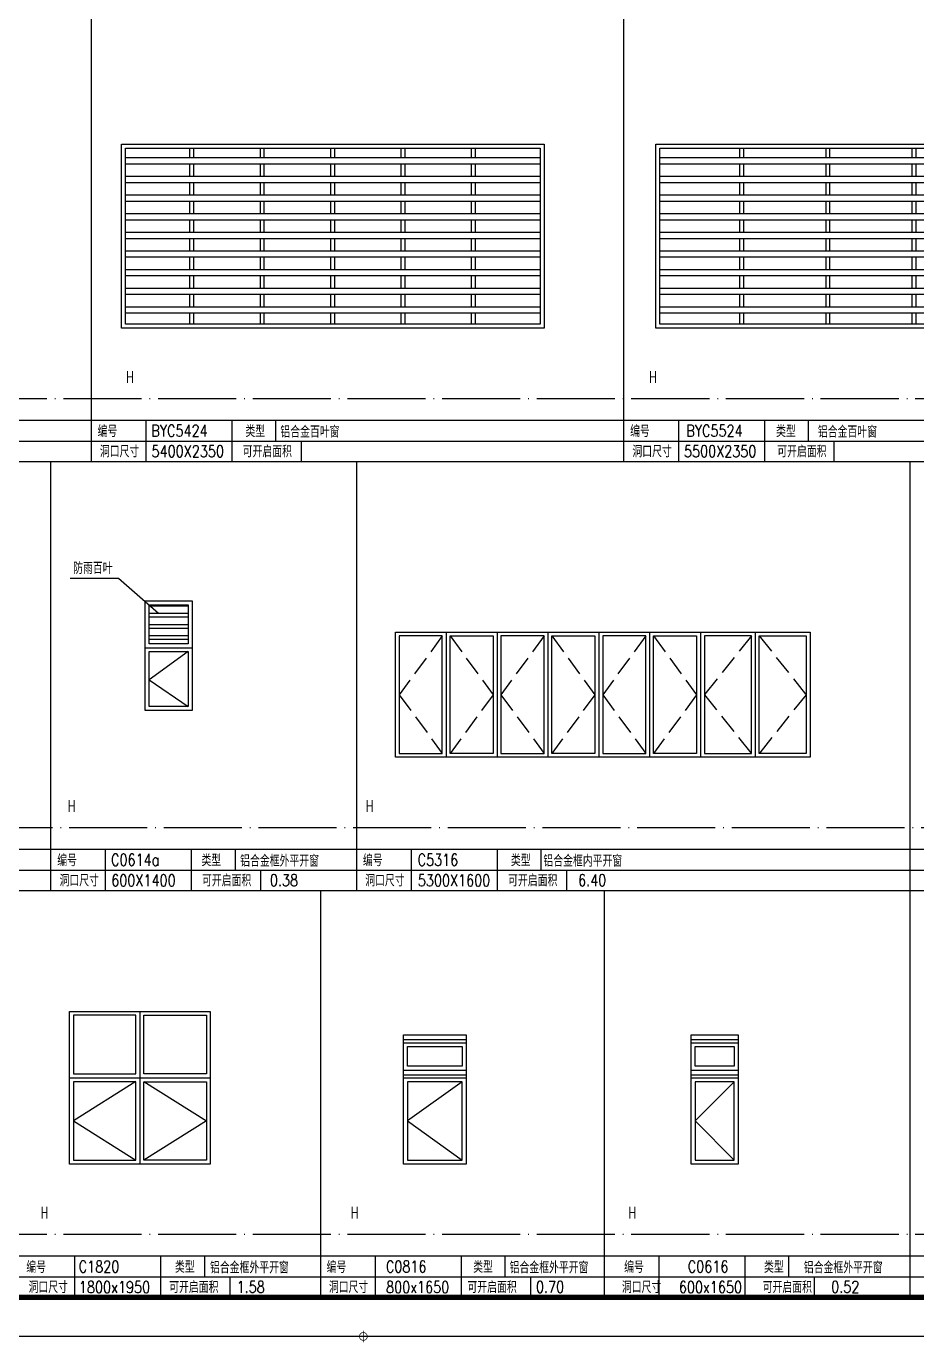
# Model space of a CAD drawing. Extents: x 447078 to 1776277, y 243534 to 519428.
# Drawn here: x 535902 to 547283, y 243534 to 260353 of the extents above; entities that cross this region are included whole.
import ezdxf
from ezdxf.enums import TextEntityAlignment as Align

# ---------------------------------------------------------------- set-up
doc = ezdxf.new("R2010")
doc.units = 0
doc.header["$LTSCALE"] = 1000
doc.header["$MEASUREMENT"] = 0
doc.linetypes.add('DASH', pattern=[0.35, 0.25, -0.1])
doc.linetypes.add('DOTE', pattern=[2.42, 2, -0.2, 0.02, -0.2])
for name, color, linetype in [('A-ELEV-OVER', 32, 'Continuous'), ('A-ELEV-THIN', 9, 'Continuous'), ('A-ELEV-WIND', 97, 'Continuous'), ('A-WIND-BLIN', 61, 'Continuous'), ('ANNO-DIMS', 90, 'Continuous'), ('ANNO-TEXT', 33, 'Continuous'), ('DOTE', 10, 'DOTE'), ('G-0-XREF', 2, 'Continuous'), ('PUB_TEXT', 7, 'Continuous'), ('图框CCDI_B0GA1+0.00$0$G-BORD', 3, 'Continuous')]:
    doc.layers.add(name, color=color, linetype=linetype)
doc.styles.add('_TCH_DIM', font='SIMPLEX', dxfattribs={"bigfont": 'GBCBIG'})
doc.styles.add('CCDI-TOG-02', font='simplex.shx', dxfattribs={"width": 0.8, "bigfont": 'zjdz.shx'})

# ---------------------------------------------------------------- blocks, each defined once
blk = doc.blocks.new('图框CCDI_B0GA1+0.00$0$MidPoitent')
at = {"const_width": 0.18}
for points in [[(-1.5, 0), (1.5, 0)], [(0, -1.5), (0, 1.5)]]:
    blk.add_lwpolyline(points, dxfattribs=at)
blk.add_lwpolyline([(0, -1, 1), (0, 1, 1), (0, -1, 1)], format="xyb", dxfattribs=at)
blk = doc.blocks.new('图框CCDI_B0GA1+0.00')
at = {"layer": '图框CCDI_B0GA1+0.00$0$G-BORD'}
blk.add_lwpolyline([(0, 59400), (84100, 59400), (84100, 0), (0, 0)], close=True, dxfattribs=at)
at = {"layer": '图框CCDI_B0GA1+0.00$0$G-BORD', "const_width": 140}
blk.add_lwpolyline([(3300, 58400), (83100, 58400), (83100, 1000), (3300, 1000)], close=True, dxfattribs=at)
at = {"layer": '图框CCDI_B0GA1+0.00$0$G-BORD', "xscale": 100, "yscale": 100, "zscale": 100}
blk.add_blockref('图框CCDI_B0GA1+0.00$0$MidPoitent', (42050, 0), dxfattribs=at)

msp = doc.modelspace()

# ---------------------------------------------------------------- hatches: boundary and pattern name
at = {"layer": 'A-WIND-BLIN'}
h = msp.add_hatch(dxfattribs=at)
h.set_pattern_fill('ANSI32', color=256, scale=50, angle=135, style=0)
h.set_pattern_definition([(180, (1083344.7, 356465.6), (-1e-14, -238.125), []), (180, (1083265.32, 356544.97), (-1e-14, -238.125), [])])
h.paths.add_polyline_path([(542469.4, 256545.4), (542469.4, 258795.4), (537169.4, 258795.4), (537169.4, 256545.4)])
h = msp.add_hatch(dxfattribs=at)
h.set_pattern_fill('ANSI32', color=256, scale=50, angle=135, style=0)
h.set_pattern_definition([(180, (1090574.66, 356465.6), (-1e-14, -238.125), []), (180, (1090495.29, 356544.97), (-1e-14, -238.125), [])])
h.paths.add_polyline_path([(549399.3, 256545.4), (549399.3, 258795.4), (543999.3, 258795.4), (543999.3, 256545.4)])
h = msp.add_hatch(dxfattribs=at)
h.set_pattern_fill('ANSI32', color=256, scale=30, angle=135, style=0)
h.set_pattern_definition([(180, (1061244.44, 411398.05), (-1e-14, -142.875), []), (180, (1061196.82, 411445.68), (-1e-14, -142.875), [])])
h.paths.add_polyline_path([(537973, 252463.2), (537473, 252463.2), (537473, 252963.2), (537973, 252963.2)])

# ---------------------------------------------------------------- linework, layer by layer
at = {"layer": 'A-ELEV-OVER'}
for points in [[(540724, 247466.9), (541524, 247466.9)], [(540724, 247406.9), (541524, 247406.9)], [(544401.6, 247466.9), (545001.6, 247466.9)], [(544401.6, 247406.9), (545001.6, 247406.9)], [(540724, 247366.9), (541524, 247366.9)], [(544401.6, 247366.9), (545001.6, 247366.9)], [(540724, 247016.9), (541524, 247016.9)], [(540724, 246956.9), (541524, 246956.9)], [(540724, 246916.9), (541524, 246916.9)], [(544401.6, 247016.9), (545001.6, 247016.9)], [(544401.6, 246956.9), (545001.6, 246956.9)], [(544401.6, 246916.9), (545001.6, 246916.9)]]:
    msp.add_lwpolyline(points, dxfattribs=at)
at = {"layer": 'A-ELEV-THIN', "linetype": 'DASH'}
for points in [[(541219.5, 252563.2), (540669.5, 251813.2), (541219.5, 251063.2)], [(541319.5, 252563.2), (541869.5, 251813.2), (541319.5, 251063.2)], [(542519.5, 252563.2), (541969.5, 251813.2), (542519.5, 251063.2)], [(542619.5, 252563.2), (543169.5, 251813.2), (542619.5, 251063.2)], [(543819.5, 252563.2), (543269.5, 251813.2), (543819.5, 251063.2)], [(543919.5, 252563.2), (544469.5, 251813.2), (543919.5, 251063.2)], [(545169.5, 252563.2), (544569.5, 251813.2), (545169.5, 251063.2)], [(545269.5, 252563.2), (545869.5, 251813.2), (545269.5, 251063.2)]]:
    msp.add_lwpolyline(points, dxfattribs=at)
at = {"layer": 'A-ELEV-THIN'}
for points in [[(537973, 252363.2), (537473, 252002.8), (537973, 251663.2)], [(537303.6, 246872.7), (536503.6, 246366.9), (537303.6, 245866.9)], [(537403.6, 246872.7), (538203.6, 246366.9), (537403.6, 245866.9)], [(541474, 246866.9), (540774, 246366.9), (541474, 245866.9)], [(544951.6, 246866.9), (544451.6, 246366.9), (544951.6, 245866.9)]]:
    msp.add_lwpolyline(points, dxfattribs=at)
at = {"layer": 'A-ELEV-WIND'}
for p, q in [((537119.4, 258845.4), (542519.4, 258845.4)), ((537119.4, 256495.4), (537119.4, 258845.4)), ((542519.4, 258845.4), (542519.4, 256495.4)), ((543949.3, 258845.4), (549449.3, 258845.4)), ((543949.3, 256495.4), (543949.3, 258845.4)), ((537994.4, 258675.6), (537994.4, 258795.4)), ((538044.4, 258675.6), (538044.4, 258795.4)), ((538894.4, 258675.6), (538894.4, 258795.4)), ((538944.4, 258675.6), (538944.4, 258795.4)), ((539794.4, 258675.6), (539794.4, 258795.4)), ((539844.4, 258675.6), (539844.4, 258795.4)), ((540694.4, 258675.6), (540694.4, 258795.4)), ((540744.4, 258675.6), (540744.4, 258795.4)), ((541594.4, 258675.6), (541594.4, 258795.4)), ((541644.4, 258675.6), (541644.4, 258795.4)), ((545024.3, 258675.6), (545024.3, 258795.4)), ((545074.3, 258675.6), (545074.3, 258795.4)), ((546124.3, 258675.6), (546124.3, 258795.4)), ((546174.3, 258675.6), (546174.3, 258795.4)), ((547224.3, 258675.6), (547224.3, 258795.4)), ((547274.3, 258675.6), (547274.3, 258795.4)), ((537994.4, 258437.5), (537994.4, 258596.2)), ((538044.4, 258437.5), (538044.4, 258596.2)), ((538894.4, 258437.5), (538894.4, 258596.2)), ((538944.4, 258437.5), (538944.4, 258596.2)), ((539794.4, 258437.5), (539794.4, 258596.2)), ((539844.4, 258437.5), (539844.4, 258596.2)), ((540694.4, 258437.5), (540694.4, 258596.2)), ((540744.4, 258437.5), (540744.4, 258596.2)), ((541594.4, 258437.5), (541594.4, 258596.2)), ((541644.4, 258437.5), (541644.4, 258596.2)), ((545024.3, 258437.5), (545024.3, 258596.2)), ((545074.3, 258437.5), (545074.3, 258596.2)), ((546124.3, 258437.5), (546124.3, 258596.2)), ((546174.3, 258437.5), (546174.3, 258596.2)), ((547224.3, 258437.5), (547224.3, 258596.2)), ((547274.3, 258437.5), (547274.3, 258596.2)), ((537994.4, 258199.3), (537994.4, 258358.1)), ((538044.4, 258199.3), (538044.4, 258358.1)), ((538894.4, 258199.3), (538894.4, 258358.1)), ((538944.4, 258199.3), (538944.4, 258358.1)), ((539794.4, 258199.3), (539794.4, 258358.1)), ((539844.4, 258199.3), (539844.4, 258358.1)), ((540694.4, 258199.3), (540694.4, 258358.1)), ((540744.4, 258199.3), (540744.4, 258358.1)), ((541594.4, 258199.3), (541594.4, 258358.1)), ((541644.4, 258199.3), (541644.4, 258358.1)), ((545024.3, 258199.3), (545024.3, 258358.1)), ((545074.3, 258199.3), (545074.3, 258358.1)), ((546124.3, 258199.3), (546124.3, 258358.1)), ((546174.3, 258199.3), (546174.3, 258358.1)), ((547224.3, 258199.3), (547224.3, 258358.1)), ((547274.3, 258199.3), (547274.3, 258358.1)), ((537994.4, 257961.2), (537994.4, 258120)), ((538044.4, 257961.2), (538044.4, 258120)), ((538894.4, 257961.2), (538894.4, 258120)), ((538944.4, 257961.2), (538944.4, 258120)), ((539794.4, 257961.2), (539794.4, 258120)), ((539844.4, 257961.2), (539844.4, 258120)), ((540694.4, 257961.2), (540694.4, 258120)), ((540744.4, 257961.2), (540744.4, 258120)), ((541594.4, 257961.2), (541594.4, 258120)), ((541644.4, 257961.2), (541644.4, 258120)), ((545024.3, 257961.2), (545024.3, 258120)), ((545074.3, 257961.2), (545074.3, 258120)), ((546124.3, 257961.2), (546124.3, 258120)), ((546174.3, 257961.2), (546174.3, 258120)), ((547224.3, 257961.2), (547224.3, 258120)), ((547274.3, 257961.2), (547274.3, 258120)), ((537994.4, 257723.1), (537994.4, 257881.8)), ((538044.4, 257723.1), (538044.4, 257881.8)), ((538894.4, 257723.1), (538894.4, 257881.8)), ((538944.4, 257723.1), (538944.4, 257881.8)), ((539794.4, 257723.1), (539794.4, 257881.8)), ((539844.4, 257723.1), (539844.4, 257881.8)), ((540694.4, 257723.1), (540694.4, 257881.8)), ((540744.4, 257723.1), (540744.4, 257881.8)), ((541594.4, 257723.1), (541594.4, 257881.8)), ((541644.4, 257723.1), (541644.4, 257881.8)), ((545024.3, 257723.1), (545024.3, 257881.8)), ((545074.3, 257723.1), (545074.3, 257881.8)), ((546124.3, 257723.1), (546124.3, 257881.8)), ((546174.3, 257723.1), (546174.3, 257881.8)), ((547224.3, 257723.1), (547224.3, 257881.8)), ((547274.3, 257723.1), (547274.3, 257881.8)), ((537994.4, 257485), (537994.4, 257643.7)), ((538044.4, 257485), (538044.4, 257643.7)), ((538894.4, 257485), (538894.4, 257643.7)), ((538944.4, 257485), (538944.4, 257643.7)), ((539794.4, 257485), (539794.4, 257643.7)), ((539844.4, 257485), (539844.4, 257643.7)), ((540694.4, 257485), (540694.4, 257643.7)), ((540744.4, 257485), (540744.4, 257643.7)), ((541594.4, 257485), (541594.4, 257643.7)), ((541644.4, 257485), (541644.4, 257643.7)), ((545024.3, 257485), (545024.3, 257643.7)), ((545074.3, 257485), (545074.3, 257643.7)), ((546124.3, 257485), (546124.3, 257643.7)), ((546174.3, 257485), (546174.3, 257643.7)), ((547224.3, 257485), (547224.3, 257643.7)), ((547274.3, 257485), (547274.3, 257643.7)), ((537994.4, 257246.8), (537994.4, 257405.6)), ((538044.4, 257246.8), (538044.4, 257405.6)), ((538894.4, 257246.8), (538894.4, 257405.6)), ((538944.4, 257246.8), (538944.4, 257405.6)), ((539794.4, 257246.8), (539794.4, 257405.6)), ((539844.4, 257246.8), (539844.4, 257405.6)), ((540694.4, 257246.8), (540694.4, 257405.6)), ((540744.4, 257246.8), (540744.4, 257405.6)), ((541594.4, 257246.8), (541594.4, 257405.6)), ((541644.4, 257246.8), (541644.4, 257405.6)), ((545024.3, 257246.8), (545024.3, 257405.6)), ((545074.3, 257246.8), (545074.3, 257405.6)), ((546124.3, 257246.8), (546124.3, 257405.6)), ((546174.3, 257246.8), (546174.3, 257405.6)), ((547224.3, 257246.8), (547224.3, 257405.6)), ((547274.3, 257246.8), (547274.3, 257405.6)), ((537994.4, 257008.7), (537994.4, 257167.5)), ((538044.4, 257008.7), (538044.4, 257167.5)), ((538894.4, 257008.7), (538894.4, 257167.5)), ((538944.4, 257008.7), (538944.4, 257167.5)), ((539794.4, 257008.7), (539794.4, 257167.5)), ((539844.4, 257008.7), (539844.4, 257167.5)), ((540694.4, 257008.7), (540694.4, 257167.5)), ((540744.4, 257008.7), (540744.4, 257167.5)), ((541594.4, 257008.7), (541594.4, 257167.5)), ((541644.4, 257008.7), (541644.4, 257167.5)), ((545024.3, 257008.7), (545024.3, 257167.5)), ((545074.3, 257008.7), (545074.3, 257167.5)), ((546124.3, 257008.7), (546124.3, 257167.5)), ((546174.3, 257008.7), (546174.3, 257167.5)), ((547224.3, 257008.7), (547224.3, 257167.5)), ((547274.3, 257008.7), (547274.3, 257167.5)), ((537994.4, 256770.6), (537994.4, 256929.3)), ((538044.4, 256770.6), (538044.4, 256929.3)), ((538894.4, 256770.6), (538894.4, 256929.3)), ((538944.4, 256770.6), (538944.4, 256929.3)), ((539794.4, 256770.6), (539794.4, 256929.3)), ((539844.4, 256770.6), (539844.4, 256929.3)), ((540694.4, 256770.6), (540694.4, 256929.3)), ((540744.4, 256770.6), (540744.4, 256929.3)), ((541594.4, 256770.6), (541594.4, 256929.3)), ((541644.4, 256770.6), (541644.4, 256929.3)), ((545024.3, 256770.6), (545024.3, 256929.3)), ((545074.3, 256770.6), (545074.3, 256929.3)), ((546124.3, 256770.6), (546124.3, 256929.3)), ((546174.3, 256770.6), (546174.3, 256929.3)), ((547224.3, 256770.6), (547224.3, 256929.3)), ((547274.3, 256770.6), (547274.3, 256929.3)), ((537994.4, 256545.4), (537994.4, 256691.2)), ((538044.4, 256545.4), (538044.4, 256691.2)), ((538894.4, 256545.4), (538894.4, 256691.2)), ((538944.4, 256545.4), (538944.4, 256691.2)), ((539794.4, 256545.4), (539794.4, 256691.2)), ((539844.4, 256545.4), (539844.4, 256691.2)), ((540694.4, 256545.4), (540694.4, 256691.2)), ((540744.4, 256545.4), (540744.4, 256691.2)), ((541594.4, 256545.4), (541594.4, 256691.2)), ((541644.4, 256545.4), (541644.4, 256691.2)), ((545024.3, 256545.4), (545024.3, 256691.2)), ((545074.3, 256545.4), (545074.3, 256691.2)), ((546124.3, 256545.4), (546124.3, 256691.2)), ((546174.3, 256545.4), (546174.3, 256691.2)), ((547224.3, 256545.4), (547224.3, 256691.2)), ((547274.3, 256545.4), (547274.3, 256691.2)), ((542519.4, 256495.4), (537119.4, 256495.4)), ((549449.3, 256495.4), (543949.3, 256495.4)), ((541269.5, 252613.2), (541269.5, 251013.2)), ((541919.5, 252613.2), (541919.5, 251013.2)), ((542569.5, 252613.2), (542569.5, 251013.2)), ((543219.5, 252613.2), (543219.5, 251013.2)), ((543869.5, 252613.2), (543869.5, 251013.2)), ((544519.5, 252613.2), (544519.5, 251013.2)), ((545219.5, 252613.2), (545219.5, 251013.2))]:
    msp.add_line(p, q, dxfattribs=at)
for points in [[(537169.4, 258795.4), (542469.4, 258795.4), (542469.4, 256545.4), (537169.4, 256545.4)], [(543999.3, 258795.4), (549399.3, 258795.4), (549399.3, 256545.4), (543999.3, 256545.4)], [(538023, 251613.2), (537423, 251613.2), (537423, 253013.2), (538023, 253013.2)], [(537973, 252463.2), (537473, 252463.2), (537473, 252963.2), (537973, 252963.2)], [(540619.5, 252613.2), (545919.5, 252613.2), (545919.5, 251013.2), (540619.5, 251013.2)], [(541219.5, 252563.2), (540669.5, 252563.2), (540669.5, 251063.2), (541219.5, 251063.2)], [(541319.5, 252563.2), (541869.5, 252563.2), (541869.5, 251063.2), (541319.5, 251063.2)], [(542519.5, 252563.2), (541969.5, 252563.2), (541969.5, 251063.2), (542519.5, 251063.2)], [(542619.5, 252563.2), (543169.5, 252563.2), (543169.5, 251063.2), (542619.5, 251063.2)], [(543819.5, 252563.2), (543269.5, 252563.2), (543269.5, 251063.2), (543819.5, 251063.2)], [(543919.5, 252563.2), (544469.5, 252563.2), (544469.5, 251063.2), (543919.5, 251063.2)], [(545169.5, 252563.2), (544569.5, 252563.2), (544569.5, 251063.2), (545169.5, 251063.2)], [(545269.5, 252563.2), (545869.5, 252563.2), (545869.5, 251063.2), (545269.5, 251063.2)], [(537973, 251663.2), (537473, 251663.2), (537473, 252363.2), (537973, 252363.2)], [(538253.6, 245816.9), (536453.6, 245816.9), (536453.6, 247766.9), (538253.6, 247766.9)], [(537303.6, 247716.9), (536503.6, 247716.9), (536503.6, 246966.9), (537303.6, 246966.9)], [(537403.6, 247716.9), (538203.6, 247716.9), (538203.6, 246966.9), (537403.6, 246966.9)], [(541524, 245816.9), (540724, 245816.9), (540724, 247466.9), (541524, 247466.9)], [(545001.6, 245816.9), (544401.6, 245816.9), (544401.6, 247466.9), (545001.6, 247466.9)], [(541474, 247066.9), (540774, 247066.9), (540774, 247316.9), (541474, 247316.9)], [(544951.6, 247066.9), (544451.6, 247066.9), (544451.6, 247316.9), (544951.6, 247316.9)], [(537303.6, 246866.9), (536503.6, 246866.9), (536503.6, 245866.9), (537303.6, 245866.9)], [(537403.6, 246866.9), (538203.6, 246866.9), (538203.6, 245866.9), (537403.6, 245866.9)], [(541474, 246866.9), (540774, 246866.9), (540774, 245866.9), (541474, 245866.9)], [(544951.6, 246866.9), (544451.6, 246866.9), (544451.6, 245866.9), (544951.6, 245866.9)]]:
    msp.add_lwpolyline(points, close=True, dxfattribs=at)
for points in [[(537423, 252413.2), (538023, 252413.2)], [(537353.6, 247766.9), (537353.6, 245816.9)], [(536453.6, 246916.9), (538253.6, 246916.9)]]:
    msp.add_lwpolyline(points, dxfattribs=at)
at = {"layer": 'ANNO-DIMS'}
for p, q in [((536730.1, 260799.2), (536730.1, 254792)), ((543536.5, 260799.2), (543536.5, 254792)), ((556735.6, 255317), (520835.6, 255317)), ((537430.1, 255317), (537430.1, 254792)), ((538530.1, 255317), (538530.1, 254792)), ((539089, 255317), (539089, 255054.5)), ((544236.5, 255317), (544236.5, 254792)), ((545336.5, 255317), (545336.5, 254792)), ((545895.4, 255317), (545895.4, 255054.5)), ((520835.6, 255054.5), (556735.6, 255054.5)), ((539416.2, 255054.5), (539416.2, 254792)), ((546222.6, 255054.5), (546222.6, 254792)), ((520835.6, 254792), (556735.6, 254792)), ((536210.9, 254792), (536210.9, 249309.8)), ((540121.6, 254792), (540121.6, 249309.8)), ((547195.6, 254792), (547195.6, 249309.8)), ((556808.6, 249834.8), (520835.6, 249834.8)), ((536910.9, 249834.8), (536910.9, 249309.8)), ((538010.9, 249834.8), (538010.9, 249309.8)), ((538569.8, 249834.8), (538569.8, 249572.3)), ((540821.6, 249834.8), (540821.6, 249309.8)), ((541921.6, 249834.8), (541921.6, 249309.8)), ((542480.4, 249834.8), (542480.4, 249572.3)), ((520835.6, 249572.3), (556808.6, 249572.3)), ((538897, 249572.3), (538897, 249309.8)), ((542807.7, 249572.3), (542807.7, 249309.8)), ((520835.6, 249309.8), (556808.6, 249309.8)), ((539661.1, 249309.8), (539661.1, 244113.5)), ((543287.7, 249309.8), (543287.7, 244113.5)), ((547195.6, 249309.8), (547195.6, 244113.5)), ((556600.9, 244638.5), (520700.9, 244638.5)), ((536519.2, 244638.5), (536519.2, 244113.5)), ((537619.2, 244638.5), (537619.2, 244113.5)), ((538178, 244638.5), (538178, 244376)), ((540361.1, 244638.5), (540361.1, 244113.5)), ((541461.1, 244638.5), (541461.1, 244113.5)), ((542020, 244638.5), (542020, 244376)), ((543987.7, 244638.5), (543987.7, 244113.5)), ((545087.7, 244638.5), (545087.7, 244113.5)), ((545646.6, 244638.5), (545646.6, 244376)), ((520835.6, 244376), (556735.6, 244376)), ((538505.3, 244376), (538505.3, 244113.5)), ((542347.2, 244376), (542347.2, 244113.5)), ((545973.8, 244376), (545973.8, 244113.5)), ((520835.6, 244113.5), (556735.6, 244113.5))]:
    msp.add_line(p, q, dxfattribs=at)
at = {"layer": 'ANNO-TEXT', "ltscale": 2}
msp.add_lwpolyline([(536462.9, 253304.1), (537080.3, 253304.1), (537593.9, 252855.7)], dxfattribs=at)
at = {"layer": 'DOTE', "color": 1, "ltscale": 0.5}
for points in [[(556735.6, 255595.4), (520835.6, 255595.4)], [(556808.6, 250113.2), (520835.6, 250113.2)], [(556735.6, 244916.9), (520835.6, 244916.9)]]:
    msp.add_lwpolyline(points, dxfattribs=at)

# ---------------------------------------------------------------- block references
at = {"layer": 'G-0-XREF', "xscale": 0.5, "yscale": 0.5, "zscale": 0.5}
msp.add_blockref('图框CCDI_B0GA1+0.00', (519185.6, 243613.5), dxfattribs=at)

# ---------------------------------------------------------------- texts
at = {"layer": 'ANNO-TEXT', "ltscale": 2, "style": 'CCDI-TOG-02', "width": 0.8}
for s, p in [('编号', (536939.7, 255188.3)), ('类型', (538829.3, 255187.3)), ('编号', (543746, 255188.3)), ('类型', (545611.7, 255187.3)), ('洞口尺寸', (537094.6, 254928.8)), ('可开启面积', (538983.1, 254928.8)), ('洞口尺寸', (543900.9, 254928.8)), ('可开启面积', (545815.7, 254928.8)), ('编号', (536423.9, 249705.1)), ('类型', (538266.9, 249705.1)), ('编号', (540330.6, 249705.1)), ('类型', (542222, 249705.1)), ('洞口尺寸', (536578.8, 249446.6)), ('可开启面积', (538462.6, 249446.6)), ('洞口尺寸', (540485.5, 249446.6)), ('可开启面积', (542375.4, 249446.6)), ('编号', (536028.1, 244508.8)), ('类型', (537927.8, 244508.8)), ('编号', (539866.8, 244508.8)), ('类型', (541740.6, 244508.8)), ('编号', (543669.7, 244508.8)), ('类型', (545457.4, 244508.8)), ('洞口尺寸', (536183, 244250.3)), ('可开启面积', (538043.3, 244250.3)), ('洞口尺寸', (540021.7, 244250.3)), ('可开启面积', (541855.4, 244250.3)), ('洞口尺寸', (543766.2, 244250.3)), ('可开启面积', (545629.4, 244250.3))]:
    msp.add_text(s, height=150, dxfattribs=at).set_placement(p, align=Align.MIDDLE)
for s, p in [('BYC5424', (537500.3, 255110.2)), ('铝合金百叶窗', (539150, 255097)), ('BYC5524', (544338.3, 255110.2)), ('铝合金百叶窗', (546019.9, 255097)), ('5400X2350', (537503.1, 254848.1)), ('5500X2350', (544308.7, 254848.1)), ('防雨百叶', (536501.2, 253355.1)), ('C0614a', (536985.3, 249628)), ('铝合金框外平开窗', (538635.3, 249614.9)), ('C5316', (540903.9, 249628)), ('铝合金框内平开窗', (542511.5, 249614.9)), ('600X1400', (536988.1, 249365.9)), ('0.38', (539015.8, 249367.9)), ('5300X1600', (540906.8, 249365.9)), ('6.40', (542955.1, 249367.9)), ('C1820', (536571.6, 244431.7)), ('铝合金框外平开窗', (538250.1, 244418.6)), ('C0816', (540498.3, 244431.7)), ('铝合金框外平开窗', (542080.1, 244418.6)), ('C0616', (544356.9, 244431.7)), ('铝合金框外平开窗', (545840.2, 244418.6)), ('1800x1950', (536574.4, 244169.6)), ('1.58', (538590.2, 244171.6)), ('800x1650', (540501.1, 244169.6)), ('0.70', (542417.1, 244171.6)), ('600x1650', (544243.1, 244169.6)), ('0.52', (546190.7, 244171.6))]:
    msp.add_text(s, height=150, dxfattribs=at).set_placement(p)
at = {"layer": 'PUB_TEXT', "style": '_TCH_DIM', "width": 0.705882}
for p in [(537178.5, 255797.9), (543862.6, 255797.9), (536432.1, 250315.7), (540242.4, 250315.7), (536085.4, 245119.4), (540050, 245119.4), (543598.2, 245119.4)]:
    msp.add_text('H', height=148.8, dxfattribs=at).set_placement(p)

doc.saveas('drawing.dxf')
